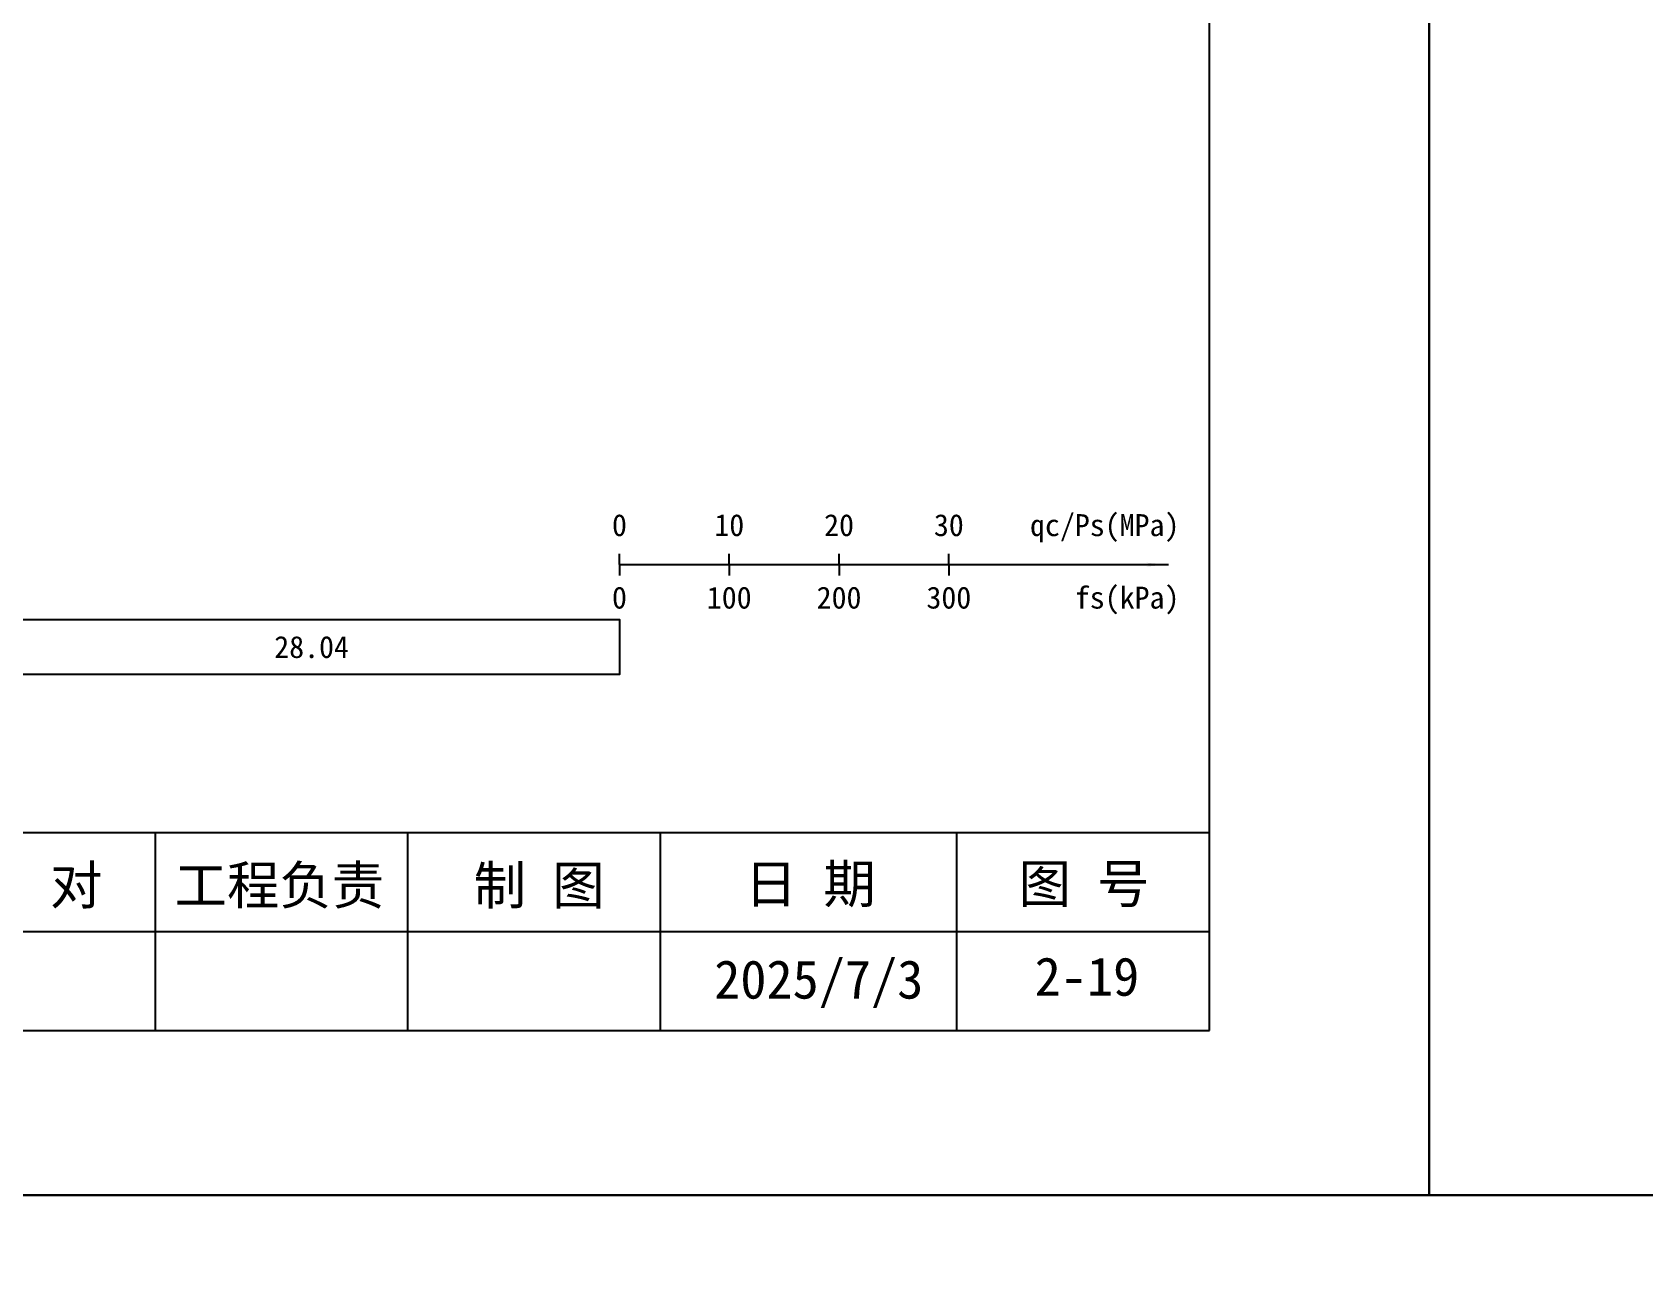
# Model space of a CAD drawing. Extents: x -37 to 3540, y -1485 to 297.
# Drawn here: x 574.5 to 721.3, y -896.8 to -785.1 of the extents above; entities that cross this region are included whole.
import ezdxf
from ezdxf.enums import TextEntityAlignment as Align

# ---------------------------------------------------------------- set-up
doc = ezdxf.new("R2010")
doc.units = 0
doc.layers.get('0').update_dxf_attribs({"linetype": 'CONTINUOUS'})
doc.layers.add('FRAME', color=7, linetype='CONTINUOUS')
doc.layers.add('RULER', color=7, linetype='CONTINUOUS')
doc.styles.add('ST', font='')
doc.styles.get('ST').set_extended_font_data('SimSun')

# ---------------------------------------------------------------- blocks, each defined once
blk = doc.blocks.new('图签_A3长')
for p, q in [((0, 18), (-380, 18)), ((-96, 0), (-96, 18)), ((-73, 0), (-73, 18)), ((-50, 0), (-50, 18)), ((-23, 0), (-23, 18)), ((0, 0), (0, 18)), ((-320, 9), (0, 9)), ((-380, 0), (0, 0))]:
    blk.add_line(p, q)
at = {"style": 'ST'}
for s, p in [('校 对', (-106.8, 13.23)), ('工程负责', (-84.71, 13.23)), ('制 图', (-61.06, 13.23)), ('日 期', (-36.37, 13.36)), ('图 号', (-11.42, 13.36))]:
    blk.add_text(s, height=3.5, dxfattribs=at).set_placement(p, align=Align.MIDDLE_CENTER)
for tag, p in [('01＿单位名称', (-349.98, 8.36)), ('02＿工程名称', (-271.3, 5.16)), ('04＿工程编号', (-176.51, 4.65)), ('05＿日期', (-35.59, 4.65)), ('06＿图号', (-11.16, 4.91))]:
    blk.add_attdef(tag, text='', height=3.5, dxfattribs=at).set_placement(p, align=Align.MIDDLE_CENTER)
at = {"style": 'ST', "width": 0.85}
blk.add_attdef('03＿图件名称', text='', height=3, dxfattribs=at).set_placement((-205.49, 5.05), align=Align.MIDDLE_CENTER)
blk = doc.blocks.new('Arrow')
for points in [[(-3.984779, 0.348623), (0, 0), (-3.189535, 0)], [(-3.189535, 0), (0, 0), (-3.984779, -0.348623)]]:
    blk.add_solid(points)

msp = doc.modelspace()

# ---------------------------------------------------------------- linework, layer by layer
at = {"layer": 'FRAME', "color": 245, "linetype": 'Continuous'}
for p, q in [((701.72, -891), (701.72, -594)), ((701.72, -594), (701.72, -891)), ((-37.39, -891), (701.72, -891)), ((701.72, -891), (1414.49, -891))]:
    msp.add_line(p, q, dxfattribs=at)
at = {"layer": 'FRAME', "linetype": 'Continuous'}
msp.add_line((681.72, -876), (681.72, -609), dxfattribs=at)
at = {"layer": 'FRAME', "color": 245, "linetype": 'Continuous'}
msp.add_lwpolyline([(382.61, -1188), (802.61, -1188), (802.61, -891), (382.61, -891)], close=True, dxfattribs=at)
at = {"layer": 'RULER', "linetype": 'Continuous'}
for points in [[(627.98, -833.58), (627.98, -832.58)], [(627.98, -833.58), (677.98, -833.58)], [(627.98, -833.58), (627.98, -834.58)], [(637.98, -833.58), (637.98, -832.58)], [(637.98, -833.58), (637.98, -834.58)], [(647.98, -833.58), (647.98, -832.58)], [(647.98, -833.58), (647.98, -834.58)], [(657.98, -833.58), (657.98, -832.58)], [(657.98, -833.58), (657.98, -834.58)], [(571.91, -838.58), (627.98, -838.58), (627.98, -843.58), (571.91, -843.58)]]:
    msp.add_lwpolyline(points, dxfattribs=at)

# ---------------------------------------------------------------- block references
at = {"layer": 'FRAME'}
ref = msp.add_blockref('图签_A3长', (681.72, -876), dxfattribs=at)
ref.add_attrib('05＿日期', '2025/7/3', dxfattribs={"layer": '0', "height": 3.5, "style": 'ST'}).set_placement((646.13, -871.35), align=Align.MIDDLE_CENTER)
ref.add_attrib('06＿图号', '2-19', dxfattribs={"layer": '0', "height": 3.5, "style": 'ST'}).set_placement((670.56, -871.09), align=Align.MIDDLE_CENTER)
at = {"layer": 'RULER', "xscale": 0.5, "yscale": 0.5, "zscale": 0.5}
msp.add_blockref('Arrow', (677.98, -833.58), dxfattribs=at)

# ---------------------------------------------------------------- texts
at = {"layer": 'RULER', "style": 'ST'}
for s, p in [('0', (627.98, -831.58)), ('10', (637.98, -831.58)), ('20', (647.98, -831.58)), ('30', (657.98, -831.58))]:
    msp.add_text(s, height=2, dxfattribs=at).set_placement(p, align=Align.BOTTOM_CENTER)
msp.add_text('qc/Ps(MPa)', height=2, dxfattribs=at).set_placement((678.98, -831.58), align=Align.BOTTOM_RIGHT)
for s, p in [('0', (627.98, -835.58)), ('100', (637.98, -835.58)), ('200', (647.98, -835.58)), ('300', (657.98, -835.58))]:
    msp.add_text(s, height=2, dxfattribs=at).set_placement(p, align=Align.TOP_CENTER)
msp.add_text('fs(kPa)', height=2, dxfattribs=at).set_placement((678.98, -835.58), align=Align.TOP_RIGHT)
msp.add_text('28.04', height=2, dxfattribs=at).set_placement((599.94, -841.08), align=Align.MIDDLE_CENTER)

doc.saveas('drawing.dxf')
